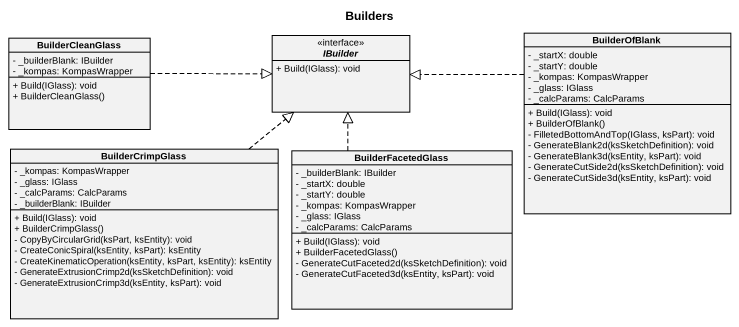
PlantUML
@startuml
title Builders
hide circle
hide empty members
skinparam classAttributeIconSize 0
class BuilderOfBlank {
  - _startX: double
  - _startY: double
  - _kompas: KompasWrapper
  - _glass: IGlass
  - _calcParams: CalcParams
  + Build(IGlass): void
  + BuilderOfBlank()
  - FilletedBottomAndTop(IGlass, ksPart): void
  - GenerateBlank2d(ksSketchDefinition): void
  - GenerateBlank3d(ksEntity, ksPart): void
  - GenerateCutSide2d(ksSketchDefinition): void
  - GenerateCutSide3d(ksEntity, ksPart): void
}
class BuilderCleanGlass {
  - _builderBlank: IBuilder
  - _kompas: KompasWrapper
  + Build(IGlass): void
  + BuilderCleanGlass()
}
interface IBuilder <<interface>> {
  + Build(IGlass): void
}
class BuilderCrimpGlass {
  - _kompas: KompasWrapper
  - _glass: IGlass
  - _calcParams: CalcParams
  - _builderBlank: IBuilder
  + Build(IGlass): void
  + BuilderCrimpGlass()
  - CopyByCircularGrid(ksPart, ksEntity): void
  - CreateConicSpiral(ksEntity, ksPart): ksEntity
  - CreateKinematicOperation(ksEntity, ksPart, ksEntity): ksEntity
  - GenerateExtrusionCrimp2d(ksSketchDefinition): void
  - GenerateExtrusionCrimp3d(ksEntity, ksPart): void
}
class BuilderFacetedGlass {
  - _builderBlank: IBuilder
  - _startX: double
  - _startY: double
  - _kompas: KompasWrapper
  - _glass: IGlass
  - _calcParams: CalcParams
  + Build(IGlass): void
  + BuilderFacetedGlass()
  - GenerateCutFaceted2d(ksSketchDefinition): void
  - GenerateCutFaceted3d(ksEntity, ksPart): void
}
BuilderOfBlank .left.|> IBuilder
BuilderCleanGlass .right.|> IBuilder
BuilderCrimpGlass .up.|> IBuilder
BuilderFacetedGlass .up.|> IBuilder
@enduml
